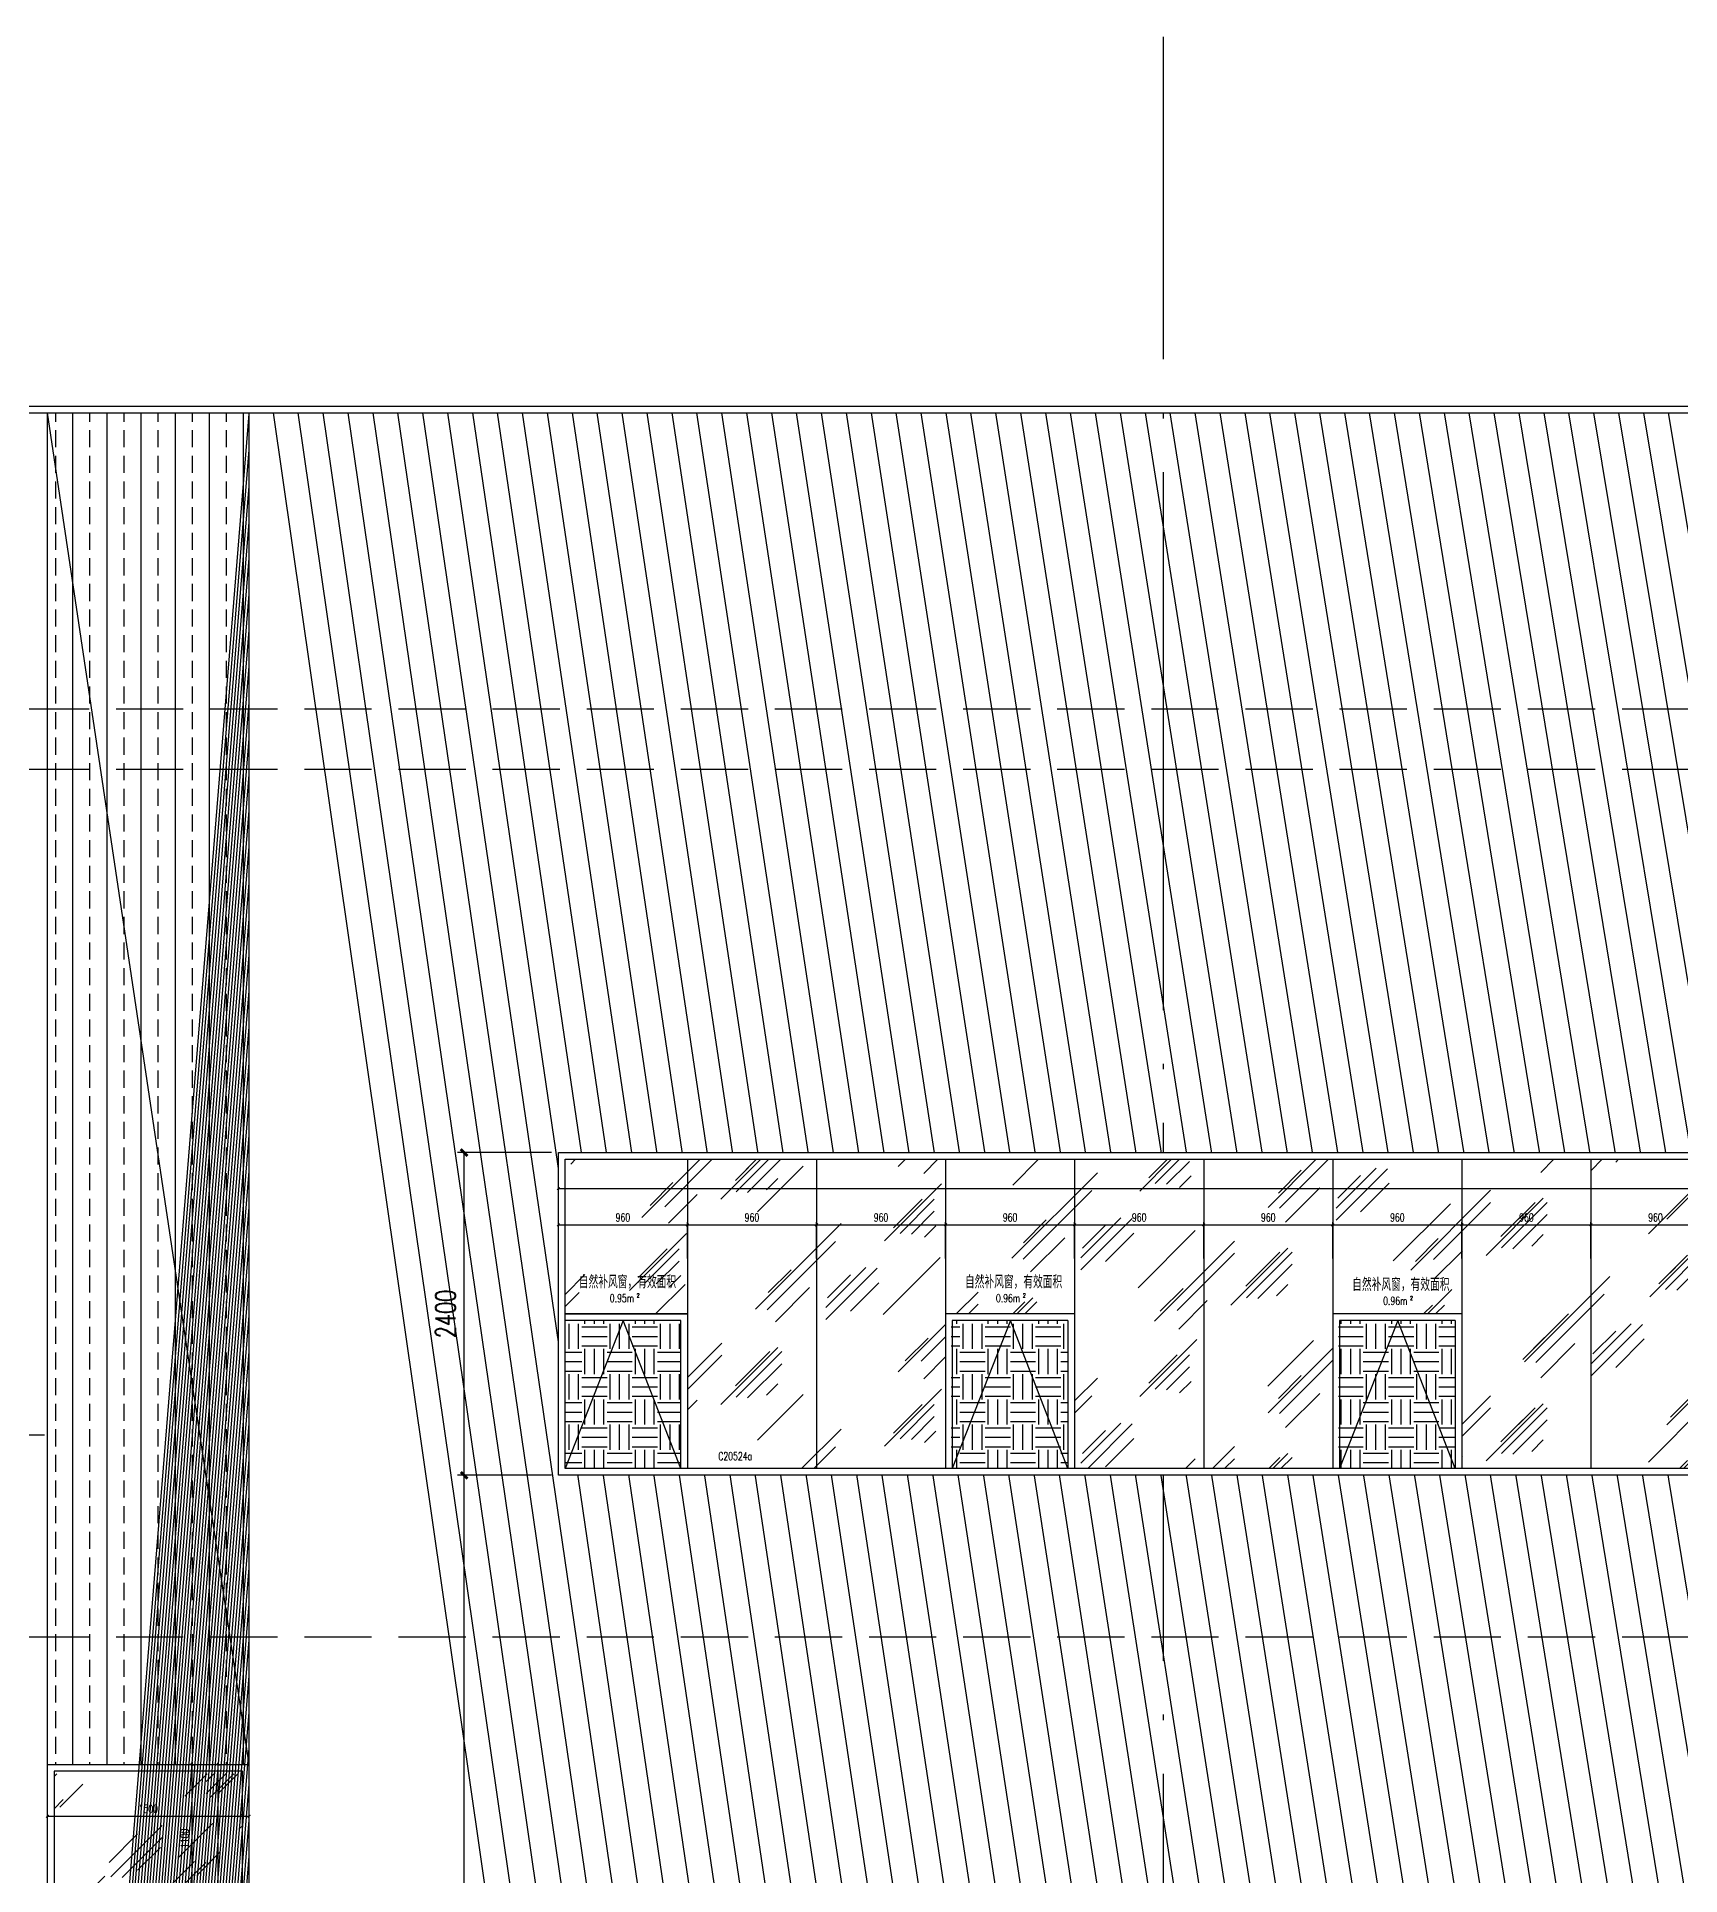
# Model space of a CAD drawing. Extents: x -4210259 to 293730, y -7499 to 868879.
# Drawn here: x -105678 to -93455, y 524813 to 538485 of the extents above; entities that cross this region are included whole.
import ezdxf

# ---------------------------------------------------------------- set-up
doc = ezdxf.new("R2010")
doc.units = 0
doc.header["$LTSCALE"] = 1000
doc.header["$MEASUREMENT"] = 0
doc.linetypes.add('__DASH', pattern=[0.35, 0.25, -0.1])
doc.linetypes.add('DOTE', pattern=[2.4200000000000004, 2, -0.2, 0.02, -0.2])
doc.layers.get('Defpoints').update_dxf_attribs({"color": 210})
for name, color, linetype in [('A-AXIS-DOTE', 14, 'DOTE'), ('A-AXIS-DP', 126, 'Continuous'), ('A-HATCH-2', 251, 'Continuous'), ('A-LIN-V', 9, 'Continuous'), ('A-WINDOW', 140, 'Continuous'), ('A-门窗表显示尺寸', 160, 'Continuous'), ('AS-WALL', 40, 'Continuous'), ('DIM_ELEV', 3, 'Continuous'), ('SPACE_HATCH', 8, 'Continuous'), ('参考线', 8, 'Continuous')]:
    doc.layers.add(name, color=color, linetype=linetype)
doc.layers.add('A-WALL-HATCH', color=8, linetype='Continuous', lineweight=13)
doc.layers.add('A-加建区域', color=47, linetype='Continuous', plot=False)
doc.styles.add('_TCH_DIM_T3', font='SIMPLEX', dxfattribs={"width": 0.7058823529411765, "bigfont": 'GBCBIG'})
doc.styles.add('_TCH_SPACE', font='SIMPLEX', dxfattribs={"height": 5, "bigfont": 'GBCBIG'})
doc.styles.add('A-DIM_T3', font='SIMPLEX', dxfattribs={"width": 0.7058823529411765, "bigfont": 'GBCBIG'})
doc.styles.add('A-STANDARD', font='SIMPLEX', dxfattribs={"bigfont": 'GBCBIG'})
doc.dimstyles.new('_TCH_ARCH&&20', dxfattribs={"dimtxt": 59.5, "dimasz": 20, "dimexe": 20, "dimexo": 20, "dimgap": 25.25, "dimtad": 1, "dimdec": 0, "dimzin": 0, "dimdsep": 46, "dimtxsty": '_TCH_DIM_T3', "dimblk": 'ARCHTICK', "dimcen": 0.09, "dimclrt": 7, "dimazin": 2, "dimtfac": 1, "dimtdec": 0, "dimtix": 1, "dimtmove": 2, "dimatfit": 3, "dimfxl": 0, "dimtolj": 1, "dimtzin": 0, "dimarcsym": 0})
doc.dimstyles.new('_TCH_ARCH&&50', dxfattribs={"dimtxt": 148.75, "dimasz": 50, "dimexe": 50, "dimexo": 50, "dimgap": 63.12500000000001, "dimtad": 1, "dimdec": 0, "dimzin": 0, "dimdsep": 46, "dimtxsty": '_TCH_DIM_T3', "dimblk": 'ARCHTICK', "dimcen": 0.09, "dimclrt": 7, "dimazin": 2, "dimtfac": 1, "dimtdec": 0, "dimtix": 1, "dimtmove": 2, "dimatfit": 3, "dimfxl": 0, "dimtolj": 1, "dimtzin": 0, "dimarcsym": 0})
doc.dimstyles.new('A-DIM&&20', dxfattribs={"dimtxt": 59.5, "dimasz": 20, "dimexe": 20, "dimexo": 20, "dimgap": 25.25, "dimtad": 1, "dimdec": 0, "dimzin": 0, "dimdsep": 46, "dimtxsty": 'A-DIM_T3', "dimblk": 'ARCHTICK', "dimcen": 0.09, "dimclrt": 7, "dimazin": 2, "dimtfac": 1, "dimtdec": 0, "dimtix": 1, "dimtmove": 2, "dimatfit": 3, "dimfxl": 0, "dimtolj": 1, "dimtzin": 0, "dimarcsym": 0})
pattern_1 = [(0, (0, 0), (187.5, 187.5), [187.5, -187.5]), (0, (0, 70.3125), (187.5, 187.5), [187.5, -187.5]), (0, (0, 140.625), (187.5, 187.5), [187.5, -187.5]), (90, (23.4375, 164.0625), (-187.5, 187.5), [187.5, -187.5]), (90, (93.75, 164.0625), (-187.5, 187.5), [187.5, -187.5]), (90, (164.0625, 164.0625), (-187.5, 187.5), [187.5, -187.5])]

# ---------------------------------------------------------------- blocks, each defined once
blk = doc.blocks.new('_ArchTick')
at = {"color": 0, "linetype": 'ByBlock', "const_width": 0.4}
blk.add_lwpolyline([(-0.5, -0.5), (0.5, 0.5)], dxfattribs=at)
blk = doc.blocks.new('*D1228')
at = {"layer": 'A-门窗表显示尺寸', "color": 0, "lineweight": -2}
for p, q in [((-1802664.319735164, 520137.4520265377), (-1802494.319735164, 520137.4520265377)), ((-1802514.319735164, 519937.4520265377), (-1802514.319735164, 520137.4520265377)), ((-1802664.319735164, 519937.4520265377), (-1802494.319735164, 519937.4520265377))]:
    blk.add_line(p, q, dxfattribs=at)
at = {"layer": 'Defpoints', "color": 0}
for p in [(-1802684.319735164, 520137.4520265377), (-1802514.319735164, 520137.4520265377), (-1802684.319735164, 519937.4520265377)]:
    blk.add_point(p, dxfattribs=at)
at = {"layer": 'A-门窗表显示尺寸', "color": 0, "lineweight": -2, "xscale": 20, "yscale": 20, "zscale": 20}
for p, rotation in [((-1802514.319735164, 520137.4520265377), 90), ((-1802514.319735164, 519937.4520265377), 270)]:
    blk.add_blockref('_ArchTick', p, dxfattribs=dict(at, rotation=rotation))
at = {"layer": 'A-门窗表显示尺寸', "color": 7, "insert": (-1802569.319735163, 520037.4520265381), "char_height": 59.5, "attachment_point": 5, "rotation": 90, "style": '_TCH_DIM_T3'}
blk.add_mtext('\\A1;200', dxfattribs=at)
blk = doc.blocks.new('*D1229')
at = {"layer": 'A-门窗表显示尺寸', "color": 0, "lineweight": -2}
for p, q in [((-1802664.319735164, 521237.4520265376), (-1802494.319735164, 521237.4520265376)), ((-1802514.319735164, 520137.4520265377), (-1802514.319735164, 521237.4520265376)), ((-1802664.319735164, 520137.4520265377), (-1802494.319735164, 520137.4520265377))]:
    blk.add_line(p, q, dxfattribs=at)
at = {"layer": 'Defpoints', "color": 0}
for p in [(-1802684.319735164, 521237.4520265376), (-1802514.319735164, 521237.4520265376), (-1802684.319735164, 520137.4520265377)]:
    blk.add_point(p, dxfattribs=at)
at = {"layer": 'A-门窗表显示尺寸', "color": 0, "lineweight": -2, "xscale": 20, "yscale": 20, "zscale": 20}
for p, rotation in [((-1802514.319735164, 521237.4520265376), 90), ((-1802514.319735164, 520137.4520265377), 270)]:
    blk.add_blockref('_ArchTick', p, dxfattribs=dict(at, rotation=rotation))
at = {"layer": 'A-门窗表显示尺寸', "color": 7, "insert": (-1802569.319735163, 520687.4520265381), "char_height": 59.5, "attachment_point": 5, "rotation": 90, "style": '_TCH_DIM_T3'}
blk.add_mtext('\\A1;1100', dxfattribs=at)
blk = doc.blocks.new('*D1230')
at = {"layer": 'A-门窗表显示尺寸', "color": 0, "lineweight": -2}
for p, q in [((-1802664.319735164, 522337.4520265376), (-1802494.319735164, 522337.4520265376)), ((-1802514.319735164, 521237.4520265376), (-1802514.319735164, 522337.4520265376)), ((-1802664.319735164, 521237.4520265376), (-1802494.319735164, 521237.4520265376))]:
    blk.add_line(p, q, dxfattribs=at)
at = {"layer": 'Defpoints', "color": 0}
for p in [(-1802684.319735164, 522337.4520265376), (-1802514.319735164, 522337.4520265376), (-1802684.319735164, 521237.4520265376)]:
    blk.add_point(p, dxfattribs=at)
at = {"layer": 'A-门窗表显示尺寸', "color": 0, "lineweight": -2, "xscale": 20, "yscale": 20, "zscale": 20}
for p, rotation in [((-1802514.319735164, 522337.4520265376), 90), ((-1802514.319735164, 521237.4520265376), 270)]:
    blk.add_blockref('_ArchTick', p, dxfattribs=dict(at, rotation=rotation))
at = {"layer": 'A-门窗表显示尺寸', "color": 7, "insert": (-1802569.319735163, 521787.452026538), "char_height": 59.5, "attachment_point": 5, "rotation": 90, "style": '_TCH_DIM_T3'}
blk.add_mtext('\\A1;1100', dxfattribs=at)
blk = doc.blocks.new('*D1231')
at = {"layer": 'A-门窗表显示尺寸', "color": 0, "lineweight": -2}
for p, q in [((-1802664.319735164, 523437.4520265376), (-1802494.319735164, 523437.4520265376)), ((-1802514.319735164, 522337.4520265376), (-1802514.319735164, 523437.4520265376)), ((-1802664.319735164, 522337.4520265376), (-1802494.319735164, 522337.4520265376))]:
    blk.add_line(p, q, dxfattribs=at)
at = {"layer": 'Defpoints', "color": 0}
for p in [(-1802684.319735164, 523437.4520265376), (-1802514.319735164, 523437.4520265376), (-1802684.319735164, 522337.4520265376)]:
    blk.add_point(p, dxfattribs=at)
at = {"layer": 'A-门窗表显示尺寸', "color": 0, "lineweight": -2, "xscale": 20, "yscale": 20, "zscale": 20}
for p, rotation in [((-1802514.319735164, 523437.4520265376), 90), ((-1802514.319735164, 522337.4520265376), 270)]:
    blk.add_blockref('_ArchTick', p, dxfattribs=dict(at, rotation=rotation))
at = {"layer": 'A-门窗表显示尺寸', "color": 7, "insert": (-1802569.319735163, 522887.452026538), "char_height": 59.5, "attachment_point": 5, "rotation": 90, "style": '_TCH_DIM_T3'}
blk.add_mtext('\\A1;1100', dxfattribs=at)
blk = doc.blocks.new('*D1232')
at = {"layer": 'A-门窗表显示尺寸', "color": 0, "lineweight": -2}
for p, q in [((-1802664.319735164, 524537.4520265376), (-1802494.319735164, 524537.4520265376)), ((-1802514.319735164, 523437.4520265376), (-1802514.319735164, 524537.4520265376)), ((-1802664.319735164, 523437.4520265376), (-1802494.319735164, 523437.4520265376))]:
    blk.add_line(p, q, dxfattribs=at)
at = {"layer": 'Defpoints', "color": 0}
for p in [(-1802684.319735164, 524537.4520265376), (-1802514.319735164, 524537.4520265376), (-1802684.319735164, 523437.4520265376)]:
    blk.add_point(p, dxfattribs=at)
at = {"layer": 'A-门窗表显示尺寸', "color": 0, "lineweight": -2, "xscale": 20, "yscale": 20, "zscale": 20}
for p, rotation in [((-1802514.319735164, 524537.4520265376), 90), ((-1802514.319735164, 523437.4520265376), 270)]:
    blk.add_blockref('_ArchTick', p, dxfattribs=dict(at, rotation=rotation))
at = {"layer": 'A-门窗表显示尺寸', "color": 7, "insert": (-1802569.319735163, 523987.452026538), "char_height": 59.5, "attachment_point": 5, "rotation": 90, "style": '_TCH_DIM_T3'}
blk.add_mtext('\\A1;1100', dxfattribs=at)
blk = doc.blocks.new('*D1233')
at = {"layer": 'A-门窗表显示尺寸', "color": 0, "lineweight": -2}
for p, q in [((-1802664.319735164, 525637.4520265376), (-1802494.319735164, 525637.4520265376)), ((-1802514.319735164, 524537.4520265376), (-1802514.319735164, 525637.4520265376)), ((-1802664.319735164, 524537.4520265376), (-1802494.319735164, 524537.4520265376))]:
    blk.add_line(p, q, dxfattribs=at)
at = {"layer": 'Defpoints', "color": 0}
for p in [(-1802684.319735164, 525637.4520265376), (-1802514.319735164, 525637.4520265376), (-1802684.319735164, 524537.4520265376)]:
    blk.add_point(p, dxfattribs=at)
at = {"layer": 'A-门窗表显示尺寸', "color": 0, "lineweight": -2, "xscale": 20, "yscale": 20, "zscale": 20}
for p, rotation in [((-1802514.319735164, 525637.4520265376), 90), ((-1802514.319735164, 524537.4520265376), 270)]:
    blk.add_blockref('_ArchTick', p, dxfattribs=dict(at, rotation=rotation))
at = {"layer": 'A-门窗表显示尺寸', "color": 7, "insert": (-1802569.319735163, 525087.452026538), "char_height": 59.5, "attachment_point": 5, "rotation": 90, "style": '_TCH_DIM_T3'}
blk.add_mtext('\\A1;1100', dxfattribs=at)
blk = doc.blocks.new('*D1234')
at = {"layer": 'A-门窗表显示尺寸', "color": 0, "lineweight": -2}
for p, q in [((-1802644.319735164, 525637.4520265376), (-1802300.000000076, 525637.4520265376)), ((-1802320.000000076, 517237.4520265394), (-1802320.000000076, 525637.4520265376)), ((-1802644.319735164, 517237.4520265394), (-1802300.000000076, 517237.4520265394))]:
    blk.add_line(p, q, dxfattribs=at)
at = {"layer": 'Defpoints', "color": 0}
for p in [(-1802664.319735164, 525637.4520265376), (-1802320.000000076, 525637.4520265376), (-1802664.319735164, 517237.4520265394)]:
    blk.add_point(p, dxfattribs=at)
at = {"layer": 'A-门窗表显示尺寸', "color": 0, "lineweight": -2, "xscale": 20, "yscale": 20, "zscale": 20}
for p, rotation in [((-1802320.000000076, 525637.4520265376), 90), ((-1802320.000000076, 517237.4520265394), 270)]:
    blk.add_blockref('_ArchTick', p, dxfattribs=dict(at, rotation=rotation))
at = {"layer": 'A-门窗表显示尺寸', "color": 7, "insert": (-1802375.000000076, 521437.4520265389), "char_height": 59.5, "attachment_point": 5, "rotation": 90, "style": '_TCH_DIM_T3'}
blk.add_mtext('\\A1;8400', dxfattribs=at)
blk = doc.blocks.new('*D1235')
at = {"layer": 'A-门窗表显示尺寸', "color": 0, "lineweight": -2}
for p, q in [((-1803590.399681424, 525102.5479734626), (-1803590.399681424, 525272.0383787705)), ((-1802090.399681419, 525102.5479734626), (-1802090.399681419, 525272.0383787705)), ((-1803590.399681424, 525252.0383787705), (-1802090.399681419, 525252.0383787705))]:
    blk.add_line(p, q, dxfattribs=at)
at = {"layer": 'Defpoints', "color": 0}
for p in [(-1802090.399681419, 525252.0383787705), (-1803590.399681424, 525082.5479734626), (-1802090.399681419, 525082.5479734626)]:
    blk.add_point(p, dxfattribs=at)
at = {"layer": 'A-门窗表显示尺寸', "color": 0, "lineweight": -2, "xscale": 20, "yscale": 20, "zscale": 20, "rotation": 180}
blk.add_blockref('_ArchTick', (-1803590.399681424, 525252.0383787705), dxfattribs=at)
at = {"layer": 'A-门窗表显示尺寸', "color": 0, "lineweight": -2, "xscale": 20, "yscale": 20, "zscale": 20}
blk.add_blockref('_ArchTick', (-1802090.399681419, 525252.0383787705), dxfattribs=at)
at = {"layer": 'A-门窗表显示尺寸', "color": 7, "insert": (-1802840.399681421, 525307.0383787705), "char_height": 59.5, "attachment_point": 5, "style": 'A-DIM_T3'}
blk.add_mtext('\\A1;1500', dxfattribs=at)
blk = doc.blocks.new('*D1408')
at = {"layer": 'A-门窗表显示尺寸', "color": 0, "lineweight": -2}
for p, q in [((88599.33238329354, 519122.5479735103), (88599.33238329354, 519390.0000000253)), ((109099.3323832967, 519122.5479735103), (109099.3323832967, 519390.0000000253)), ((88599.33238329354, 519370.0000000253), (109099.3323832967, 519370.0000000253))]:
    blk.add_line(p, q, dxfattribs=at)
at = {"layer": 'Defpoints', "color": 0}
for p in [(109099.3323832967, 519370.0000000253), (88599.33238329354, 519102.5479735103), (109099.3323832967, 519102.5479735103)]:
    blk.add_point(p, dxfattribs=at)
at = {"layer": 'A-门窗表显示尺寸', "color": 0, "lineweight": -2, "xscale": 20, "yscale": 20, "zscale": 20, "rotation": 180}
blk.add_blockref('_ArchTick', (88599.33238329354, 519370.0000000253), dxfattribs=at)
at = {"layer": 'A-门窗表显示尺寸', "color": 0, "lineweight": -2, "xscale": 20, "yscale": 20, "zscale": 20}
blk.add_blockref('_ArchTick', (109099.3323832967, 519370.0000000253), dxfattribs=at)
at = {"layer": 'A-门窗表显示尺寸', "color": 7, "insert": (98849.33238329511, 519425.0000000253), "char_height": 59.5, "attachment_point": 5, "style": 'A-DIM_T3'}
blk.add_mtext('\\A1;20500', dxfattribs=at)
blk = doc.blocks.new('*D1422')
at = {"layer": 'A-门窗表显示尺寸', "color": 0, "lineweight": -2}
for p, q in [((96279.33238329762, 518850.0000000252), (96279.33238329762, 519120.0000000253)), ((97239.33238329765, 518850.0000000252), (97239.33238329765, 519120.0000000253)), ((96279.33238329762, 519100.0000000253), (97239.33238329765, 519100.0000000253))]:
    blk.add_line(p, q, dxfattribs=at)
at = {"layer": 'Defpoints', "color": 0}
for p in [(97239.33238329765, 519100.0000000253), (96279.33238329762, 518830.0000000252), (97239.33238329765, 518830.0000000252)]:
    blk.add_point(p, dxfattribs=at)
at = {"layer": 'A-门窗表显示尺寸', "color": 0, "lineweight": -2, "xscale": 20, "yscale": 20, "zscale": 20, "rotation": 180}
blk.add_blockref('_ArchTick', (96279.33238329762, 519100.0000000253), dxfattribs=at)
at = {"layer": 'A-门窗表显示尺寸', "color": 0, "lineweight": -2, "xscale": 20, "yscale": 20, "zscale": 20}
blk.add_blockref('_ArchTick', (97239.33238329765, 519100.0000000253), dxfattribs=at)
at = {"layer": 'A-门窗表显示尺寸', "color": 7, "insert": (96759.33238329763, 519155.0000000253), "char_height": 59.5, "attachment_point": 5, "style": 'A-DIM_T3'}
blk.add_mtext('\\A1;960', dxfattribs=at)
blk = doc.blocks.new('*D1423')
at = {"layer": 'A-门窗表显示尺寸', "color": 0, "lineweight": -2}
for p, q in [((95319.33238329779, 518850.0000000252), (95319.33238329779, 519120.0000000253)), ((96279.33238329762, 518850.0000000252), (96279.33238329762, 519120.0000000253)), ((95319.33238329779, 519100.0000000253), (96279.33238329762, 519100.0000000253))]:
    blk.add_line(p, q, dxfattribs=at)
at = {"layer": 'Defpoints', "color": 0}
for p in [(96279.33238329762, 519100.0000000253), (95319.33238329779, 518830.0000000252), (96279.33238329762, 518830.0000000252)]:
    blk.add_point(p, dxfattribs=at)
at = {"layer": 'A-门窗表显示尺寸', "color": 0, "lineweight": -2, "xscale": 20, "yscale": 20, "zscale": 20, "rotation": 180}
blk.add_blockref('_ArchTick', (95319.33238329779, 519100.0000000253), dxfattribs=at)
at = {"layer": 'A-门窗表显示尺寸', "color": 0, "lineweight": -2, "xscale": 20, "yscale": 20, "zscale": 20}
blk.add_blockref('_ArchTick', (96279.33238329762, 519100.0000000253), dxfattribs=at)
at = {"layer": 'A-门窗表显示尺寸', "color": 7, "insert": (95799.3323832977, 519155.0000000253), "char_height": 59.5, "attachment_point": 5, "style": 'A-DIM_T3'}
blk.add_mtext('\\A1;960', dxfattribs=at)
blk = doc.blocks.new('*D1424')
at = {"layer": 'A-门窗表显示尺寸', "color": 0, "lineweight": -2}
for p, q in [((94359.33238329762, 518850.0000000252), (94359.33238329762, 519120.0000000253)), ((95319.33238329779, 518850.0000000252), (95319.33238329779, 519120.0000000253)), ((94359.33238329762, 519100.0000000253), (95319.33238329779, 519100.0000000253))]:
    blk.add_line(p, q, dxfattribs=at)
at = {"layer": 'Defpoints', "color": 0}
for p in [(95319.33238329779, 519100.0000000253), (94359.33238329762, 518830.0000000252), (95319.33238329779, 518830.0000000252)]:
    blk.add_point(p, dxfattribs=at)
at = {"layer": 'A-门窗表显示尺寸', "color": 0, "lineweight": -2, "xscale": 20, "yscale": 20, "zscale": 20, "rotation": 180}
blk.add_blockref('_ArchTick', (94359.33238329762, 519100.0000000253), dxfattribs=at)
at = {"layer": 'A-门窗表显示尺寸', "color": 0, "lineweight": -2, "xscale": 20, "yscale": 20, "zscale": 20}
blk.add_blockref('_ArchTick', (95319.33238329779, 519100.0000000253), dxfattribs=at)
at = {"layer": 'A-门窗表显示尺寸', "color": 7, "insert": (94839.3323832977, 519155.0000000253), "char_height": 59.5, "attachment_point": 5, "style": 'A-DIM_T3'}
blk.add_mtext('\\A1;960', dxfattribs=at)
blk = doc.blocks.new('*D1425')
at = {"layer": 'A-门窗表显示尺寸', "color": 0, "lineweight": -2}
for p, q in [((93399.33238329782, 518850.0000000252), (93399.33238329782, 519120.0000000253)), ((94359.33238329762, 518850.0000000252), (94359.33238329762, 519120.0000000253)), ((93399.33238329782, 519100.0000000253), (94359.33238329762, 519100.0000000253))]:
    blk.add_line(p, q, dxfattribs=at)
at = {"layer": 'Defpoints', "color": 0}
for p in [(94359.33238329762, 519100.0000000253), (93399.33238329782, 518830.0000000252), (94359.33238329762, 518830.0000000252)]:
    blk.add_point(p, dxfattribs=at)
at = {"layer": 'A-门窗表显示尺寸', "color": 0, "lineweight": -2, "xscale": 20, "yscale": 20, "zscale": 20, "rotation": 180}
blk.add_blockref('_ArchTick', (93399.33238329782, 519100.0000000253), dxfattribs=at)
at = {"layer": 'A-门窗表显示尺寸', "color": 0, "lineweight": -2, "xscale": 20, "yscale": 20, "zscale": 20}
blk.add_blockref('_ArchTick', (94359.33238329762, 519100.0000000253), dxfattribs=at)
at = {"layer": 'A-门窗表显示尺寸', "color": 7, "insert": (93879.33238329772, 519155.0000000253), "char_height": 59.5, "attachment_point": 5, "style": 'A-DIM_T3'}
blk.add_mtext('\\A1;960', dxfattribs=at)
blk = doc.blocks.new('*D1426')
at = {"layer": 'A-门窗表显示尺寸', "color": 0, "lineweight": -2}
for p, q in [((92439.33238329797, 518850.0000000252), (92439.33238329797, 519120.0000000253)), ((93399.33238329782, 518850.0000000252), (93399.33238329782, 519120.0000000253)), ((92439.33238329797, 519100.0000000253), (93399.33238329782, 519100.0000000253))]:
    blk.add_line(p, q, dxfattribs=at)
at = {"layer": 'Defpoints', "color": 0}
for p in [(93399.33238329782, 519100.0000000253), (92439.33238329797, 518830.0000000252), (93399.33238329782, 518830.0000000252)]:
    blk.add_point(p, dxfattribs=at)
at = {"layer": 'A-门窗表显示尺寸', "color": 0, "lineweight": -2, "xscale": 20, "yscale": 20, "zscale": 20, "rotation": 180}
blk.add_blockref('_ArchTick', (92439.33238329797, 519100.0000000253), dxfattribs=at)
at = {"layer": 'A-门窗表显示尺寸', "color": 0, "lineweight": -2, "xscale": 20, "yscale": 20, "zscale": 20}
blk.add_blockref('_ArchTick', (93399.33238329782, 519100.0000000253), dxfattribs=at)
at = {"layer": 'A-门窗表显示尺寸', "color": 7, "insert": (92919.3323832979, 519155.0000000253), "char_height": 59.5, "attachment_point": 5, "style": 'A-DIM_T3'}
blk.add_mtext('\\A1;960', dxfattribs=at)
blk = doc.blocks.new('*D1427')
at = {"layer": 'A-门窗表显示尺寸', "color": 0, "lineweight": -2}
for p, q in [((91479.33238329759, 518850.0000000252), (91479.33238329759, 519120.0000000253)), ((92439.33238329797, 518850.0000000252), (92439.33238329797, 519120.0000000253)), ((91479.33238329759, 519100.0000000253), (92439.33238329797, 519100.0000000253))]:
    blk.add_line(p, q, dxfattribs=at)
at = {"layer": 'Defpoints', "color": 0}
for p in [(92439.33238329797, 519100.0000000253), (91479.33238329759, 518830.0000000252), (92439.33238329797, 518830.0000000252)]:
    blk.add_point(p, dxfattribs=at)
at = {"layer": 'A-门窗表显示尺寸', "color": 0, "lineweight": -2, "xscale": 20, "yscale": 20, "zscale": 20, "rotation": 180}
blk.add_blockref('_ArchTick', (91479.33238329759, 519100.0000000253), dxfattribs=at)
at = {"layer": 'A-门窗表显示尺寸', "color": 0, "lineweight": -2, "xscale": 20, "yscale": 20, "zscale": 20}
blk.add_blockref('_ArchTick', (92439.33238329797, 519100.0000000253), dxfattribs=at)
at = {"layer": 'A-门窗表显示尺寸', "color": 7, "insert": (91959.33238329778, 519155.0000000253), "char_height": 59.5, "attachment_point": 5, "style": 'A-DIM_T3'}
blk.add_mtext('\\A1;960', dxfattribs=at)
blk = doc.blocks.new('*D1428')
at = {"layer": 'A-门窗表显示尺寸', "color": 0, "lineweight": -2}
for p, q in [((90519.33238329756, 518850.0000000252), (90519.33238329756, 519120.0000000253)), ((91479.33238329759, 518850.0000000252), (91479.33238329759, 519120.0000000253)), ((90519.33238329756, 519100.0000000253), (91479.33238329759, 519100.0000000253))]:
    blk.add_line(p, q, dxfattribs=at)
at = {"layer": 'Defpoints', "color": 0}
for p in [(91479.33238329759, 519100.0000000253), (90519.33238329756, 518830.0000000252), (91479.33238329759, 518830.0000000252)]:
    blk.add_point(p, dxfattribs=at)
at = {"layer": 'A-门窗表显示尺寸', "color": 0, "lineweight": -2, "xscale": 20, "yscale": 20, "zscale": 20, "rotation": 180}
blk.add_blockref('_ArchTick', (90519.33238329756, 519100.0000000253), dxfattribs=at)
at = {"layer": 'A-门窗表显示尺寸', "color": 0, "lineweight": -2, "xscale": 20, "yscale": 20, "zscale": 20}
blk.add_blockref('_ArchTick', (91479.33238329759, 519100.0000000253), dxfattribs=at)
at = {"layer": 'A-门窗表显示尺寸', "color": 7, "insert": (90999.33238329757, 519155.0000000253), "char_height": 59.5, "attachment_point": 5, "style": 'A-DIM_T3'}
blk.add_mtext('\\A1;960', dxfattribs=at)
blk = doc.blocks.new('*D1429')
at = {"layer": 'A-门窗表显示尺寸', "color": 0, "lineweight": -2}
for p, q in [((89559.33238329765, 518850.0000000252), (89559.33238329765, 519120.0000000253)), ((90519.33238329756, 518850.0000000252), (90519.33238329756, 519120.0000000253)), ((89559.33238329765, 519100.0000000253), (90519.33238329756, 519100.0000000253))]:
    blk.add_line(p, q, dxfattribs=at)
at = {"layer": 'Defpoints', "color": 0}
for p in [(90519.33238329756, 519100.0000000253), (89559.33238329765, 518830.0000000252), (90519.33238329756, 518830.0000000252)]:
    blk.add_point(p, dxfattribs=at)
at = {"layer": 'A-门窗表显示尺寸', "color": 0, "lineweight": -2, "xscale": 20, "yscale": 20, "zscale": 20, "rotation": 180}
blk.add_blockref('_ArchTick', (89559.33238329765, 519100.0000000253), dxfattribs=at)
at = {"layer": 'A-门窗表显示尺寸', "color": 0, "lineweight": -2, "xscale": 20, "yscale": 20, "zscale": 20}
blk.add_blockref('_ArchTick', (90519.33238329756, 519100.0000000253), dxfattribs=at)
at = {"layer": 'A-门窗表显示尺寸', "color": 7, "insert": (90039.3323832976, 519155.0000000253), "char_height": 59.5, "attachment_point": 5, "style": 'A-DIM_T3'}
blk.add_mtext('\\A1;960', dxfattribs=at)
blk = doc.blocks.new('*D1430')
at = {"layer": 'A-门窗表显示尺寸', "color": 0, "lineweight": -2}
for p, q in [((88599.33238329348, 518850.0000000252), (88599.33238329348, 519120.0000000253)), ((89559.33238329765, 518850.0000000252), (89559.33238329765, 519120.0000000253)), ((88599.33238329348, 519100.0000000253), (89559.33238329765, 519100.0000000253))]:
    blk.add_line(p, q, dxfattribs=at)
at = {"layer": 'Defpoints', "color": 0}
for p in [(89559.33238329765, 519100.0000000253), (88599.33238329348, 518830.0000000252), (89559.33238329765, 518830.0000000252)]:
    blk.add_point(p, dxfattribs=at)
at = {"layer": 'A-门窗表显示尺寸', "color": 0, "lineweight": -2, "xscale": 20, "yscale": 20, "zscale": 20, "rotation": 180}
blk.add_blockref('_ArchTick', (88599.33238329348, 519100.0000000253), dxfattribs=at)
at = {"layer": 'A-门窗表显示尺寸', "color": 0, "lineweight": -2, "xscale": 20, "yscale": 20, "zscale": 20}
blk.add_blockref('_ArchTick', (89559.33238329765, 519100.0000000253), dxfattribs=at)
at = {"layer": 'A-门窗表显示尺寸', "color": 7, "insert": (89079.33238329556, 519155.0000000253), "char_height": 59.5, "attachment_point": 5, "style": 'A-DIM_T3'}
blk.add_mtext('\\A1;960', dxfattribs=at)
blk = doc.blocks.new('*D156')
at = {"layer": 'A-AXIS-DP', "color": 0, "lineweight": -2}
for p, q in [((-101849.3323833137, 527787.4520265489), (-102550.0000000188, 527787.4520265489)), ((-102500.0000000188, 519637.4520265404), (-102500.0000000188, 527787.4520265489)), ((-101849.3323833137, 519637.4520265404), (-102550.0000000188, 519637.4520265404))]:
    blk.add_line(p, q, dxfattribs=at)
at = {"layer": 'Defpoints', "color": 0}
for p in [(-102500.0000000188, 527787.4520265489), (-101799.3323833137, 527787.4520265489), (-101799.3323833137, 519637.4520265404)]:
    blk.add_point(p, dxfattribs=at)
at = {"layer": 'A-AXIS-DP', "color": 0, "lineweight": -2, "xscale": 50, "yscale": 50, "zscale": 50}
for p, rotation in [((-102500.0000000188, 527787.4520265489), 90), ((-102500.0000000188, 519637.4520265404), 270)]:
    blk.add_blockref('_ArchTick', p, dxfattribs=dict(at, rotation=rotation))
at = {"layer": 'A-AXIS-DP', "color": 7, "insert": (-102637.5000000187, 523712.4520265445), "char_height": 148.75, "attachment_point": 5, "rotation": 90, "style": '_TCH_DIM_T3'}
blk.add_mtext('\\A1;8150', dxfattribs=at)
blk = doc.blocks.new('*D157')
at = {"layer": 'A-AXIS-DP', "color": 0, "lineweight": -2}
for p, q in [((-101849.3323833137, 530187.4520265489), (-102550.0000000188, 530187.4520265489)), ((-102500.0000000188, 527787.4520265489), (-102500.0000000188, 530187.4520265489)), ((-101849.3323833137, 527787.4520265489), (-102550.0000000188, 527787.4520265489))]:
    blk.add_line(p, q, dxfattribs=at)
at = {"layer": 'Defpoints', "color": 0}
for p in [(-102500.0000000188, 530187.4520265489), (-101799.3323833137, 530187.4520265489), (-101799.3323833137, 527787.4520265489)]:
    blk.add_point(p, dxfattribs=at)
at = {"layer": 'A-AXIS-DP', "color": 0, "lineweight": -2, "xscale": 50, "yscale": 50, "zscale": 50}
for p, rotation in [((-102500.0000000188, 530187.4520265489), 90), ((-102500.0000000188, 527787.4520265489), 270)]:
    blk.add_blockref('_ArchTick', p, dxfattribs=dict(at, rotation=rotation))
at = {"layer": 'A-AXIS-DP', "color": 7, "insert": (-102637.5000000187, 528987.4520265488), "char_height": 148.75, "attachment_point": 5, "rotation": 90, "style": '_TCH_DIM_T3'}
blk.add_mtext('\\A1;2400', dxfattribs=at)
blk = doc.blocks.new('C1454')
at = {"layer": 'A-HATCH-2'}
h = blk.add_hatch(dxfattribs=at)
h.set_pattern_fill('ANSI38', color=256, scale=50)
h.set_pattern_definition([(45, (0, 0), (-56.12660075668221, 56.12660075668221), []), (135, (0, 0), (-168.3798022700466, 56.12660075668222), [198.4375, -119.0625])])
h.paths.add_polyline_path([(-1803590.3996815, 520137.4520265375), (-1802090.399681419, 520137.4520265375), (-1802090.399681419, 519937.4520265375), (-1803590.3996815, 519937.4520265375)])
at = {"layer": 'A-WALL-HATCH'}
h = blk.add_hatch(dxfattribs=at)
h.set_pattern_fill('玻璃2', color=256, scale=100)
h.set_pattern_definition([(45, (2950370.000000008, 40.00000002526212), (0, 1527.350647362943), [600, -360, 600, -360, 240, -523.28157]), (45, (2950340.000000008, 70.00000002526212), (0, 1527.350647362943), [480, -600, 360, -360, 420, -463.28157]), (45, (2950340.000000008, 160.0000000252621), (0, 1527.350647362943), [360, -720, 240, -360, 540, -463.28157]), (45, (2950430.000000008, 70.00000002526212), (0, 1527.350647362943), [360, -720, 300, -1303.2815]), (45, (2950520.000000008, 160.0000000252621), (0, 1527.350647362943), [180, -900, 120, -1483.2815]), (45, (2950370.000000008, 310.0000000252621), (0, 1527.350647362943), [120, -900, 120, -480, 300, -763.28157]), (45, (2950910.000000008, 220.0000000252621), (0, 1527.350647362943), [600, -900, 720, -475.28157]), (45, (2950910.000000008, 130.0000000252621), (0, 1527.350647362943), [840, -600, 900, -355.28157]), (45, (2951060.000000008, 250.0000000252621), (0, -1697.056274847714), [600, -840, 480, -763.28157]), (45, (2950970.000000008, 430.0000000252621), (0, 1527.350647362943), [300, -1200, 360, -823.28157]), (45, (2951150.000000008, 340.0000000252621), (0, 1527.350647362943), [240, -1200, 240, -1003.2815])])
h.paths.add_polyline_path([(-1803540.399681425, 523867.4520265374), (-1802140.399681419, 523867.4520265374), (-1802140.399681419, 525567.4520265374), (-1803540.399681425, 525567.4520265374)])
h = blk.add_hatch(dxfattribs=at)
h.set_pattern_fill('玻璃2', color=256, scale=100)
h.set_pattern_definition([(45, (2950370.000000008, -1779.999999974738), (0, 1527.350647362943), [600, -360, 600, -360, 240, -523.28157]), (45, (2950340.000000008, -1749.999999974738), (0, 1527.350647362943), [480, -600, 360, -360, 420, -463.28157]), (45, (2950340.000000008, -1659.999999974738), (0, 1527.350647362943), [360, -720, 240, -360, 540, -463.28157]), (45, (2950430.000000008, -1749.999999974738), (0, 1527.350647362943), [360, -720, 300, -1303.2815]), (45, (2950520.000000008, -1659.999999974738), (0, 1527.350647362943), [180, -900, 120, -1483.2815]), (45, (2950370.000000008, -1509.999999974738), (0, 1527.350647362943), [120, -900, 120, -480, 300, -763.28157]), (45, (2950910.000000008, -1599.999999974738), (0, 1527.350647362943), [600, -900, 720, -475.28157]), (45, (2950910.000000008, -1689.999999974738), (0, 1527.350647362943), [840, -600, 900, -355.28157]), (45, (2951060.000000008, -1569.999999974738), (0, -1697.056274847714), [600, -840, 480, -763.28157]), (45, (2950970.000000008, -1389.999999974738), (0, 1527.350647362943), [300, -1200, 360, -823.28157]), (45, (2951150.000000008, -1479.999999974738), (0, 1527.350647362943), [240, -1200, 240, -1003.2815])])
h.paths.add_polyline_path([(-1802140.399681419, 522332.4520265374), (-1803540.399681425, 522332.4520265374), (-1803540.399681425, 522047.4520265374), (-1802140.399681419, 522047.4520265374)])
h.paths.add_polyline_path([(-1803540.399681425, 522382.4520265374), (-1802140.399681419, 522382.4520265374), (-1802140.399681419, 523847.4520265374), (-1803540.399681425, 523847.4520265374)])
h = blk.add_hatch(dxfattribs=at)
h.set_pattern_fill('玻璃2', color=256, scale=100)
h.set_pattern_definition([(45, (2950370.000000008, -3594.999999974738), (0, 1527.350647362943), [600, -360, 600, -360, 240, -523.28157]), (45, (2950340.000000008, -3564.999999974738), (0, 1527.350647362943), [480, -600, 360, -360, 420, -463.28157]), (45, (2950340.000000008, -3474.999999974738), (0, 1527.350647362943), [360, -720, 240, -360, 540, -463.28157]), (45, (2950430.000000008, -3564.999999974738), (0, 1527.350647362943), [360, -720, 300, -1303.2815]), (45, (2950520.000000008, -3474.999999974738), (0, 1527.350647362943), [180, -900, 120, -1483.2815]), (45, (2950370.000000008, -3324.999999974738), (0, 1527.350647362943), [120, -900, 120, -480, 300, -763.28157]), (45, (2950910.000000008, -3414.999999974738), (0, 1527.350647362943), [600, -900, 720, -475.28157]), (45, (2950910.000000008, -3504.999999974738), (0, 1527.350647362943), [840, -600, 900, -355.28157]), (45, (2951060.000000008, -3384.999999974738), (0, -1697.056274847714), [600, -840, 480, -763.28157]), (45, (2950970.000000008, -3204.999999974738), (0, 1527.350647362943), [300, -1200, 360, -823.28157]), (45, (2951150.000000008, -3294.999999974738), (0, 1527.350647362943), [240, -1200, 240, -1003.2815])])
h.paths.add_polyline_path([(-1803540.399681425, 520232.4520265374), (-1802140.399681419, 520232.4520265374), (-1802140.399681419, 522032.4520265374), (-1803540.399681425, 522032.4520265374)])
at = {"layer": 'A-LIN-V'}
for p, q in [((-1803590.399681425, 525637.4520265374), (-1802090.399681419, 525637.4520265374)), ((-1803590.3996815, 520137.4520265375), (-1802190.399681494, 520137.4520265375))]:
    blk.add_line(p, q, dxfattribs=at)
at = {"layer": 'A-WALL-HATCH'}
blk.add_line((-1802314.319735163, 519937.4520265375), (-1802314.319735163, 520137.4520265375), dxfattribs=at)
at = {"layer": 'A-WINDOW'}
for p, q in [((-1803590.399681424, 520117.4520265375), (-1803590.399681424, 525637.4520265374)), ((-1803590.399681425, 525637.4520265374), (-1802090.399681419, 525637.4520265374)), ((-1802090.399681419, 520117.4520265375), (-1802090.399681419, 525637.4520265374)), ((-1803590.399681425, 520137.4520265375), (-1802090.399681419, 520137.4520265375))]:
    blk.add_line(p, q, dxfattribs=at)
for points in [[(-1803540.399681014, 524562.4520265374), (-1802140.399681009, 524562.4520265374), (-1802140.399681419, 525587.4520265374), (-1803540.399681425, 525587.4520265374)], [(-1803540.399681014, 523462.4520265374), (-1802140.399681009, 523462.4520265374), (-1802140.399681009, 524512.4520265374), (-1803540.399681014, 524512.4520265374)], [(-1803540.399681014, 522362.4520265374), (-1802140.399681009, 522362.4520265374), (-1802140.399681009, 523412.4520265374), (-1803540.399681014, 523412.4520265374)], [(-1803540.399681015, 522312.4520265374), (-1803540.399681015, 521262.4520265374), (-1802140.399681009, 521262.4520265374), (-1802140.399681009, 522312.4520265374)], [(-1803540.399681425, 520187.4520265374), (-1802140.399681419, 520187.4520265374), (-1802140.399681009, 521212.4520265374), (-1803540.399681015, 521212.4520265374)], [(-1803590.3996815, 520137.4520265375), (-1802090.399681419, 520137.4520265375), (-1802090.399681419, 519937.4520265375), (-1803590.3996815, 519937.4520265375)]]:
    blk.add_lwpolyline(points, close=True, dxfattribs=at)
at = {"layer": 'A-门窗表显示尺寸'}
for p1, p2, distance, dimstyle, picture, middle in [((-1802684.319735163, 524537.4520265374), (-1802684.319735163, 525637.4520265374), -169.99999999883585, '_TCH_ARCH&&20', '*D1233', (-1802569.319735163, 525087.452026538)), ((-1802664.319735163, 517237.4520265392), (-1802664.319735163, 525637.4520265374), -344.31973508698866, '_TCH_ARCH&&20', '*D1234', (-1802375.000000076, 521437.4520265389)), ((-1803590.399681424, 525082.5479734626), (-1802090.399681419, 525082.5479734626), 169.49040530784987, 'A-DIM&&20', '*D1235', (-1802840.399681421, 525307.0383787705)), ((-1802684.319735163, 523437.4520265374), (-1802684.319735163, 524537.4520265374), -169.99999999883585, '_TCH_ARCH&&20', '*D1232', (-1802569.319735163, 523987.452026538)), ((-1802684.319735163, 522337.4520265374), (-1802684.319735163, 523437.4520265374), -169.99999999883585, '_TCH_ARCH&&20', '*D1231', (-1802569.319735163, 522887.452026538)), ((-1802684.319735163, 521237.4520265374), (-1802684.319735163, 522337.4520265374), -169.99999999883585, '_TCH_ARCH&&20', '*D1230', (-1802569.319735163, 521787.452026538)), ((-1802684.319735163, 520137.4520265375), (-1802684.319735163, 521237.4520265374), -169.99999999883585, '_TCH_ARCH&&20', '*D1229', (-1802569.319735163, 520687.4520265381)), ((-1802684.319735163, 519937.4520265375), (-1802684.319735163, 520137.4520265375), -169.99999999883585, '_TCH_ARCH&&20', '*D1228', (-1802569.319735163, 520037.4520265381))]:
    dim = blk.add_aligned_dim(p1=p1, p2=p2, distance=distance, dimstyle=dimstyle, dxfattribs=at)
    dim.commit()
    dim.dimension.update_dxf_attribs({"geometry": picture, "text_midpoint": middle})
blk = doc.blocks.new('ber5465')
blk.add_wipeout([(88599.33238329344, 517237.4520265405), (109099.33238329667, 517237.4520265172), (109099.33238329669, 519637.4520265405), (88599.33238329343, 519637.4520265404)]).dxf.layer = '参考线'
at = {"layer": 'A-WALL-HATCH'}
h = blk.add_hatch(dxfattribs=at)
h.set_pattern_fill('玻璃2', color=256, scale=100, angle=180)
h.set_pattern_definition([(225, (298278.6647665882, -10610.00000000844), (-1.870465081468666e-13, -1527.350647362943), [600, -360, 600, -360, 240, -523.28157]), (225, (298308.6647665882, -10640.00000000844), (-1.870465081468666e-13, -1527.350647362943), [480, -600, 360, -360, 420, -463.28157]), (225, (298308.6647665882, -10730.00000000844), (-1.870465081468666e-13, -1527.350647362943), [360, -720, 240, -360, 540, -463.28157]), (225, (298218.6647665882, -10640.00000000844), (-1.870465081468666e-13, -1527.350647362943), [360, -720, 300, -1303.2815]), (225, (298128.6647665882, -10730.00000000844), (-1.870465081468666e-13, -1527.350647362943), [180, -900, 120, -1483.2815]), (225, (298278.6647665882, -10880.00000000844), (-1.870465081468666e-13, -1527.350647362943), [120, -900, 120, -480, 300, -763.2815700000001]), (225, (297738.6647665882, -10790.00000000844), (-1.870465081468666e-13, -1527.350647362943), [600, -900, 720, -475.28157]), (225, (297738.6647665882, -10700.00000000844), (-1.870465081468666e-13, -1527.350647362943), [840, -600, 900, -355.28157]), (225, (297588.6647665882, -10820.00000000844), (2.078294534965184e-13, 1697.056274847714), [600, -840, 480, -763.2815700000001]), (225, (297678.6647665882, -11000.00000000844), (-1.870465081468666e-13, -1527.350647362943), [300, -1200, 360, -823.2815700000001]), (225, (297498.6647665882, -10910.00000000844), (-1.870465081468666e-13, -1527.350647362943), [240, -1200, 240, -1003.2815])])
h.paths.add_polyline_path([(108139.332382992, 518437.4520265397), (109049.3323832967, 518437.4520265397), (109049.3323832967, 519587.4520265404), (88649.33238329343, 519587.4520265404), (88649.33238329217, 518437.4520265278), (89559.33238329715, 518437.4520265279), (89559.3323832984, 517287.4520265392), (91479.3323832984, 517287.4520265369), (91479.3323832984, 518437.4520265139), (92439.3323832971, 518437.4520265139), (92439.33238329712, 517287.4520265358), (94359.3323832971, 517287.4520265336), (94359.3323832971, 518437.4520265241), (95319.3323832984, 518437.4520265241), (95319.3323832984, 517287.4520265326), (98199.33238329843, 517287.4520265293), (98199.3323832984, 518437.4520265284), (99499.33238329313, 518437.4520265282), (99499.33238329316, 517287.4520265278), (102379.3323832931, 517287.4520265246), (102379.3323832931, 518437.4520265251), (103339.3323832918, 518437.4520265251), (103339.3323832918, 517287.4520265235), (105259.3323832931, 517287.4520265214), (105259.3323832931, 518437.4520265138), (106219.3323832918, 518437.4520265139), (106219.3323832918, 517287.4520265203), (108139.332382992, 517287.4520265181)])
at = {"layer": 'SPACE_HATCH'}
h = blk.add_hatch(dxfattribs=at)
h.set_pattern_fill('土壤', color=256, scale=50, style=0)
h.set_pattern_definition(pattern_1)
h.paths.add_polyline_path([(88649.33238363726, 518387.4520266724), (89509.33238336281, 518387.4520264528), (89509.33238322425, 517287.4520265567), (88649.33238352259, 517287.4520264336)])
h = blk.add_hatch(dxfattribs=at)
h.set_pattern_fill('土壤', color=256, scale=50, style=0)
h.set_pattern_definition(pattern_1)
h.paths.add_polyline_path([(91521.15056514234, 518387.4520266902), (92389.33238336883, 518387.4520264499), (92389.3323832303, 517287.4520265753), (91521.15056502767, 517287.4520264513)])
h = blk.add_hatch(dxfattribs=at)
h.set_pattern_fill('土壤', color=256, scale=50, style=0)
h.set_pattern_definition(pattern_1)
h.paths.add_polyline_path([(94401.15056514234, 518387.4520266868), (95269.33238336883, 518387.4520264465), (95269.3323832303, 517287.4520265719), (94401.15056502767, 517287.4520264479)])
at = {"layer": 'A-WINDOW'}
for p, q in [((88599.33238329989, 517287.4520265216), (88599.33238329989, 519587.4520265404)), ((89559.33238329578, 519587.4520265195), (89559.3323832984, 517287.4520265181)), ((90519.33238329578, 519587.4520265206), (90519.3323832984, 517287.4520265192)), ((91479.33238329578, 519587.4520265216), (91479.3323832984, 517287.4520265202)), ((92439.33238329578, 519587.4520265227), (92439.3323832984, 517287.4520265213)), ((93399.33238329578, 519587.4520265237), (93399.3323832984, 517287.4520265223)), ((94359.33238329578, 519587.4520265248), (94359.3323832984, 517287.4520265234)), ((95319.33238329578, 519587.4520265258), (95319.3323832984, 517287.4520265244)), ((96279.33238329578, 519587.4520265269), (96279.3323832984, 517287.4520265255)), ((89559.33238329715, 518437.4520265386), (88649.33238329648, 518437.4520265181)), ((88649.33238359756, 518437.4520265171), (89559.33238359823, 518437.4520265397)), ((92439.3323832971, 518437.4520265139), (91479.33238329703, 518437.452026515)), ((95319.3323832971, 518437.4520265106), (94359.33238329703, 518437.4520265116)), ((89509.33238329703, 518387.4520265583), (88649.33238359756, 518387.452026537)), ((89509.33238329578, 517287.4520265379), (89509.33238329703, 518387.4520265583)), ((92389.33238329712, 518387.4520265766), (91529.33238329703, 518387.4520265547)), ((91529.33238329703, 518387.4520265547), (91529.33238329703, 517287.4520265286)), ((92389.33238329712, 518387.4520265766), (92389.33238329712, 517287.4520265505)), ((95269.33238329712, 518387.4520265732), (94409.33238329703, 518387.4520265513)), ((94409.33238329703, 518387.4520265513), (94409.33238329703, 517287.4520265252)), ((95269.33238329712, 518387.4520265732), (95269.33238329712, 517287.4520265471))]:
    blk.add_line(p, q, dxfattribs=at)
for points in [[(109099.3323832967, 517237.4520265171), (88599.33238329343, 517237.4520265404), (88599.33238329343, 519637.4520265404), (109099.3323832967, 519637.4520265404)], [(109049.3323832967, 517287.4520265171), (88649.33238329343, 517287.4520265401), (88649.33238329343, 519587.4520265404), (109049.3323832967, 519587.4520265404)]]:
    blk.add_lwpolyline(points, close=True, dxfattribs=at)
for points in [[(89509.33238329703, 517287.452026477), (89081.8181818075, 518387.4520265182), (88649.33238359756, 517287.4520264983)], [(92389.33238329712, 517287.4520264587), (91961.81818180523, 518387.4520265214), (91529.33238329703, 517287.4520264806)], [(95269.33238329712, 517287.4520264621), (94841.81818180523, 518387.4520265248), (94409.33238329703, 517287.452026484)]]:
    blk.add_lwpolyline(points, dxfattribs=at)
at = {"layer": 'A-加建区域', "style": '_TCH_SPACE'}
for p in [(88751.6986614497, 518627.4520265204), (91623.51684295478, 518627.4520265204), (94503.51684295478, 518607.4520265204)]:
    blk.add_text('自然补风窗，有效面积', height=96.45390070921985, dxfattribs=at).set_placement(p)
at = {"layer": 'A-加建区域', "style": '_TCH_SPACE', "width": 0.7058823529411765}
for s, height, p in [('0.95m', 59.5, (88981.93270400289, 518525.0770265204)), ('2', 29.75, (89181.93270400289, 518560.0770265204)), ('0.96m', 59.5, (91853.75088550796, 518525.0770265204)), ('2', 29.75, (92053.75088550796, 518560.0770265204)), ('2', 29.75, (94933.75088550796, 518540.0770265204)), ('0.96m', 59.5, (94733.75088550796, 518505.0770265204))]:
    blk.add_text(s, height=height, dxfattribs=at).set_placement(p)
at = {"layer": 'A-门窗表显示尺寸', "color": 1, "style": 'A-STANDARD', "width": 0.7058823529411765}
blk.add_text('C20524a', height=59.5, dxfattribs=at).set_placement((89788.93270185287, 517350.0000000253))
at = {"layer": 'A-门窗表显示尺寸'}
for p1, p2, distance, picture, middle in [((88599.33238329354, 519102.5479735103), (109099.3323832967, 519102.5479735103), 267.45202651503496, '*D1408', (98849.33238329511, 519425.0000000253)), ((88599.33238329348, 518830.0000000252), (89559.33238329765, 518830.0000000252), 270.0000000001164, '*D1430', (89079.33238329556, 519155.0000000253)), ((89559.33238329765, 518830.0000000252), (90519.33238329756, 518830.0000000252), 270.0000000001164, '*D1429', (90039.3323832976, 519155.0000000253)), ((90519.33238329756, 518830.0000000252), (91479.33238329759, 518830.0000000252), 270.0000000001164, '*D1428', (90999.33238329757, 519155.0000000253)), ((91479.33238329759, 518830.0000000252), (92439.33238329797, 518830.0000000252), 270.0000000001164, '*D1427', (91959.33238329778, 519155.0000000253)), ((92439.33238329797, 518830.0000000252), (93399.33238329782, 518830.0000000252), 270.0000000001164, '*D1426', (92919.3323832979, 519155.0000000253)), ((93399.33238329782, 518830.0000000252), (94359.33238329762, 518830.0000000252), 270.0000000001164, '*D1425', (93879.33238329772, 519155.0000000253)), ((94359.33238329762, 518830.0000000252), (95319.33238329779, 518830.0000000252), 270.0000000001164, '*D1424', (94839.3323832977, 519155.0000000253)), ((95319.33238329779, 518830.0000000252), (96279.33238329762, 518830.0000000252), 270.0000000001164, '*D1423', (95799.3323832977, 519155.0000000253)), ((96279.33238329762, 518830.0000000252), (97239.33238329765, 518830.0000000252), 270.0000000001164, '*D1422', (96759.33238329763, 519155.0000000253))]:
    dim = blk.add_aligned_dim(p1=p1, p2=p2, distance=distance, dimstyle='A-DIM&&20', dxfattribs=at)
    dim.commit()
    dim.dimension.update_dxf_attribs({"geometry": picture, "text_midpoint": middle})

msp = doc.modelspace()

# ---------------------------------------------------------------- hatches: boundary and pattern name
at = {"layer": 'A-HATCH-2'}
h = msp.add_hatch(dxfattribs=at)
h.set_pattern_fill('ANSI31', color=256, scale=150, angle=45.00000000000001)
h.set_pattern_definition([(90, (-40598589720.09633, -3384804562.000004), (-238.125, -1.848892746611746e-30), [])])
h.paths.add_polyline_path([(-104099.3324037397, 535687.4520265377), (-78599.3324241928, 535687.4520265121), (-78599.33242419349, 517237.4520265371), (-81299.49600777334, 517237.4520265125), (-81299.49600777334, 522237.4520265063), (-86299.49600778638, 522237.4520265063), (-86299.49600778638, 517237.4520265064), (-86299.33238330507, 517237.4520265271), (-86450, 517237.4520265248), (-86599.49600778638, 517237.4520265209), (-101820, 517237.4520265288), (-101799.3323833136, 517237.4520265248), (-88599.33238330806, 517237.452026517), (-88599.33238330859, 519637.4520265329), (-101799.3323832985, 519637.4520265329), (-101799.3323832985, 517237.4520265249), (-105670, 517237.4520265247), (-105599.3324040419, 517237.452026539), (-104099.3324038708, 517237.452026539)])
h = msp.add_hatch(dxfattribs=at)
h.set_pattern_fill('ANSI33', color=256, scale=80, angle=45)
h.set_pattern_definition([(90, (0, 0), (-254, 0), []), (90, (127.0000548563661, 127.0000548563661), (-254, 0), [127, -63.5])])
h.paths.add_polyline_path([(-105599.3323839992, 525637.4520265121), (-104099.3323839191, 525637.4520265121), (-104099.3323839191, 535687.4520265247), (-105599.3323839992, 535687.4520265247)])

# ---------------------------------------------------------------- linework, layer by layer
at = {"layer": 'A-AXIS-DOTE', "ltscale": 2}
msp.add_line((-97299.33238329846, 511887.4520265246), (-97299.33238329846, 538485.0684404911), dxfattribs=at)
at = {"layer": 'A-AXIS-DOTE', "linetype": '__DASH', "ltscale": 2}
for p, q in [((-252788.4381458776, 535737.4520265248), (-54309.80932550329, 535737.4520265248)), ((-252788.4381458776, 533487.4520265249), (-54309.80932550329, 533487.4520265248)), ((-252788.4381458776, 533037.4520265248), (-54309.80932550329, 533037.4520265248))]:
    msp.add_line(p, q, dxfattribs=at)
at = {"layer": 'A-LIN-V'}
for p, q in [((-246199.3323860153, 535737.4520265247), (-60499.33238329893, 535737.4520265249)), ((-246199.3323860153, 535687.4520265247), (-60499.33238329889, 535687.4520265249)), ((-105599.3324037443, 525637.4520265282), (-105599.3324037443, 535687.4520265155)), ((-104099.3324037394, 525637.4520265374), (-104099.3324037394, 535687.4520265247))]:
    msp.add_line(p, q, dxfattribs=at)
at = {"layer": 'A-加建区域', "linetype": '__DASH', "ltscale": 2}
msp.add_line((-252788.4381458776, 526587.4520265249), (-54309.80932550329, 526587.4520265248), dxfattribs=at)
at = {"layer": 'AS-WALL'}
msp.add_lwpolyline([(-104099.3324037394, 525637.4520265121), (-104099.3324037394, 525637.4520265121), (-105599.332383999, 535687.4520265247)], dxfattribs=at)
at = {"layer": 'DIM_ELEV'}
msp.add_line((-107407.9971498966, 528087.4520265488), (-105619.9971498966, 528087.4520265488), dxfattribs=at)

# ---------------------------------------------------------------- block references
at = {"layer": 'A-LIN-V'}
msp.add_blockref('C1454', (1697991.06727768, 5.820766091346741e-11), dxfattribs=at)

# ---------------------------------------------------------------- next in the draw order: block references
msp.add_blockref('ber5465', (-190398.6647665887, 10550.00000000844), dxfattribs=at)

# ---------------------------------------------------------------- next in the draw order: dimensions: what is measured, and where the dimension line sits
at = {"layer": 'A-AXIS-DP'}
for p1, p2, picture, middle in [((-101799.3323833136, 527787.4520265487), (-101799.3323833136, 530187.4520265487), '*D157', (-102637.5000000187, 528987.4520265488)), ((-101799.3323833136, 519637.4520265402), (-101799.3323833136, 527787.4520265487), '*D156', (-102637.5000000187, 523712.4520265445))]:
    dim = msp.add_aligned_dim(p1=p1, p2=p2, distance=700.6676167052065, dimstyle='_TCH_ARCH&&50', dxfattribs=at)
    dim.commit()
    dim.dimension.update_dxf_attribs({"geometry": picture, "text_midpoint": middle})

doc.saveas('drawing.dxf')
